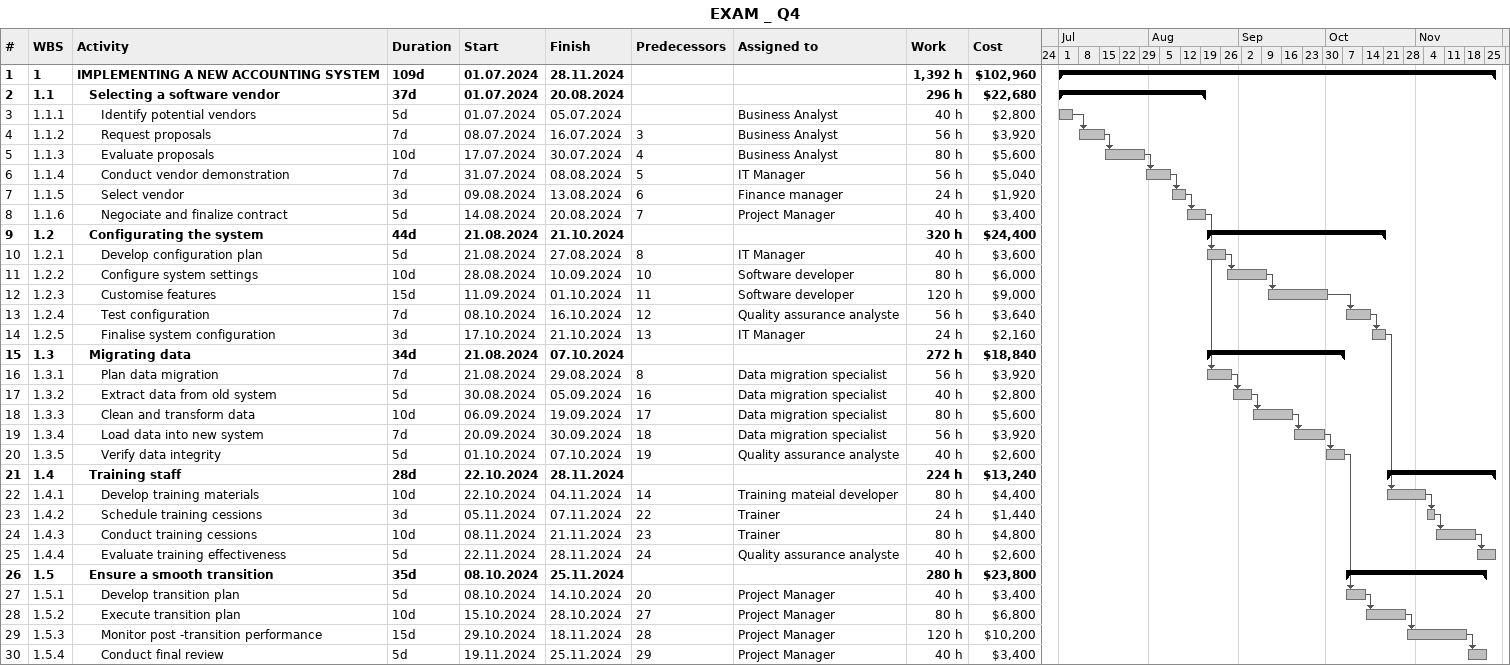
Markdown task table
EXAM _ Q4

| ID | WBS | Task | Duration | Start | Finish | Predecessors | Resources | Work (h) | Cost ($) |
|---|---|---|---|---|---|---|---|---|---|
| 1 | 1 | **IMPLEMENTING A NEW ACCOUNTING SYSTEM** | 109d | 2024-07-01 | 2024-11-28 |  |  | 1392 | 102960 |
| 2 | 1.1 | **Selecting a software vendor** | 37d | 2024-07-01 | 2024-08-20 |  |  | 296 | 22680 |
| 3 | 1.1.1 | Identify potential vendors | 5d | 2024-07-01 | 2024-07-05 |  | Business Analyst | 40 | 2800 |
| 4 | 1.1.2 | Request proposals | 7d | 2024-07-08 | 2024-07-16 | 3 | Business Analyst | 56 | 3920 |
| 5 | 1.1.3 | Evaluate proposals | 10d | 2024-07-17 | 2024-07-30 | 4 | Business Analyst | 80 | 5600 |
| 6 | 1.1.4 | Conduct vendor demonstration | 7d | 2024-07-31 | 2024-08-08 | 5 | IT Manager | 56 | 5040 |
| 7 | 1.1.5 | Select vendor | 3d | 2024-08-09 | 2024-08-13 | 6 | Finance manager | 24 | 1920 |
| 8 | 1.1.6 | Negociate and finalize contract | 5d | 2024-08-14 | 2024-08-20 | 7 | Project Manager | 40 | 3400 |
| 9 | 1.2 | **Configurating the system** | 44d | 2024-08-21 | 2024-10-21 |  |  | 320 | 24400 |
| 10 | 1.2.1 | Develop configuration plan | 5d | 2024-08-21 | 2024-08-27 | 8 | IT Manager | 40 | 3600 |
| 11 | 1.2.2 | Configure system settings | 10d | 2024-08-28 | 2024-09-10 | 10 | Software developer | 80 | 6000 |
| 12 | 1.2.3 | Customise features | 15d | 2024-09-11 | 2024-10-01 | 11 | Software developer | 120 | 9000 |
| 13 | 1.2.4 | Test configuration | 7d | 2024-10-08 | 2024-10-16 | 12 | Quality assurance analyste | 56 | 3640 |
| 14 | 1.2.5 | Finalise system configuration | 3d | 2024-10-17 | 2024-10-21 | 13 | IT Manager | 24 | 2160 |
| 15 | 1.3 | **Migrating data** | 34d | 2024-08-21 | 2024-10-07 |  |  | 272 | 18840 |
| 16 | 1.3.1 | Plan data migration | 7d | 2024-08-21 | 2024-08-29 | 8 | Data migration specialist | 56 | 3920 |
| 17 | 1.3.2 | Extract data from old system | 5d | 2024-08-30 | 2024-09-05 | 16 | Data migration specialist | 40 | 2800 |
| 18 | 1.3.3 | Clean and transform data | 10d | 2024-09-06 | 2024-09-19 | 17 | Data migration specialist | 80 | 5600 |
| 19 | 1.3.4 | Load data into new system | 7d | 2024-09-20 | 2024-09-30 | 18 | Data migration specialist | 56 | 3920 |
| 20 | 1.3.5 | Verify data integrity | 5d | 2024-10-01 | 2024-10-07 | 19 | Quality assurance analyste | 40 | 2600 |
| 21 | 1.4 | **Training staff** | 28d | 2024-10-22 | 2024-11-28 |  |  | 224 | 13240 |
| 22 | 1.4.1 | Develop training materials | 10d | 2024-10-22 | 2024-11-04 | 14 | Training mateial developer | 80 | 4400 |
| 23 | 1.4.2 | Schedule training cessions | 3d | 2024-11-05 | 2024-11-07 | 22 | Trainer | 24 | 1440 |
| 24 | 1.4.3 | Conduct training cessions | 10d | 2024-11-08 | 2024-11-21 | 23 | Trainer | 80 | 4800 |
| 25 | 1.4.4 | Evaluate training effectiveness | 5d | 2024-11-22 | 2024-11-28 | 24 | Quality assurance analyste | 40 | 2600 |
| 26 | 1.5 | **Ensure a smooth transition** | 35d | 2024-10-08 | 2024-11-25 |  |  | 280 | 23800 |
| 27 | 1.5.1 | Develop transition plan | 5d | 2024-10-08 | 2024-10-14 | 20 | Project Manager | 40 | 3400 |
| 28 | 1.5.2 | Execute transition plan | 10d | 2024-10-15 | 2024-10-28 | 27 | Project Manager | 80 | 6800 |
| 29 | 1.5.3 | Monitor post -transition performance | 15d | 2024-10-29 | 2024-11-18 | 28 | Project Manager | 120 | 10200 |
| 30 | 1.5.4 | Conduct final review | 5d | 2024-11-19 | 2024-11-25 | 29 | Project Manager | 40 | 3400 |
